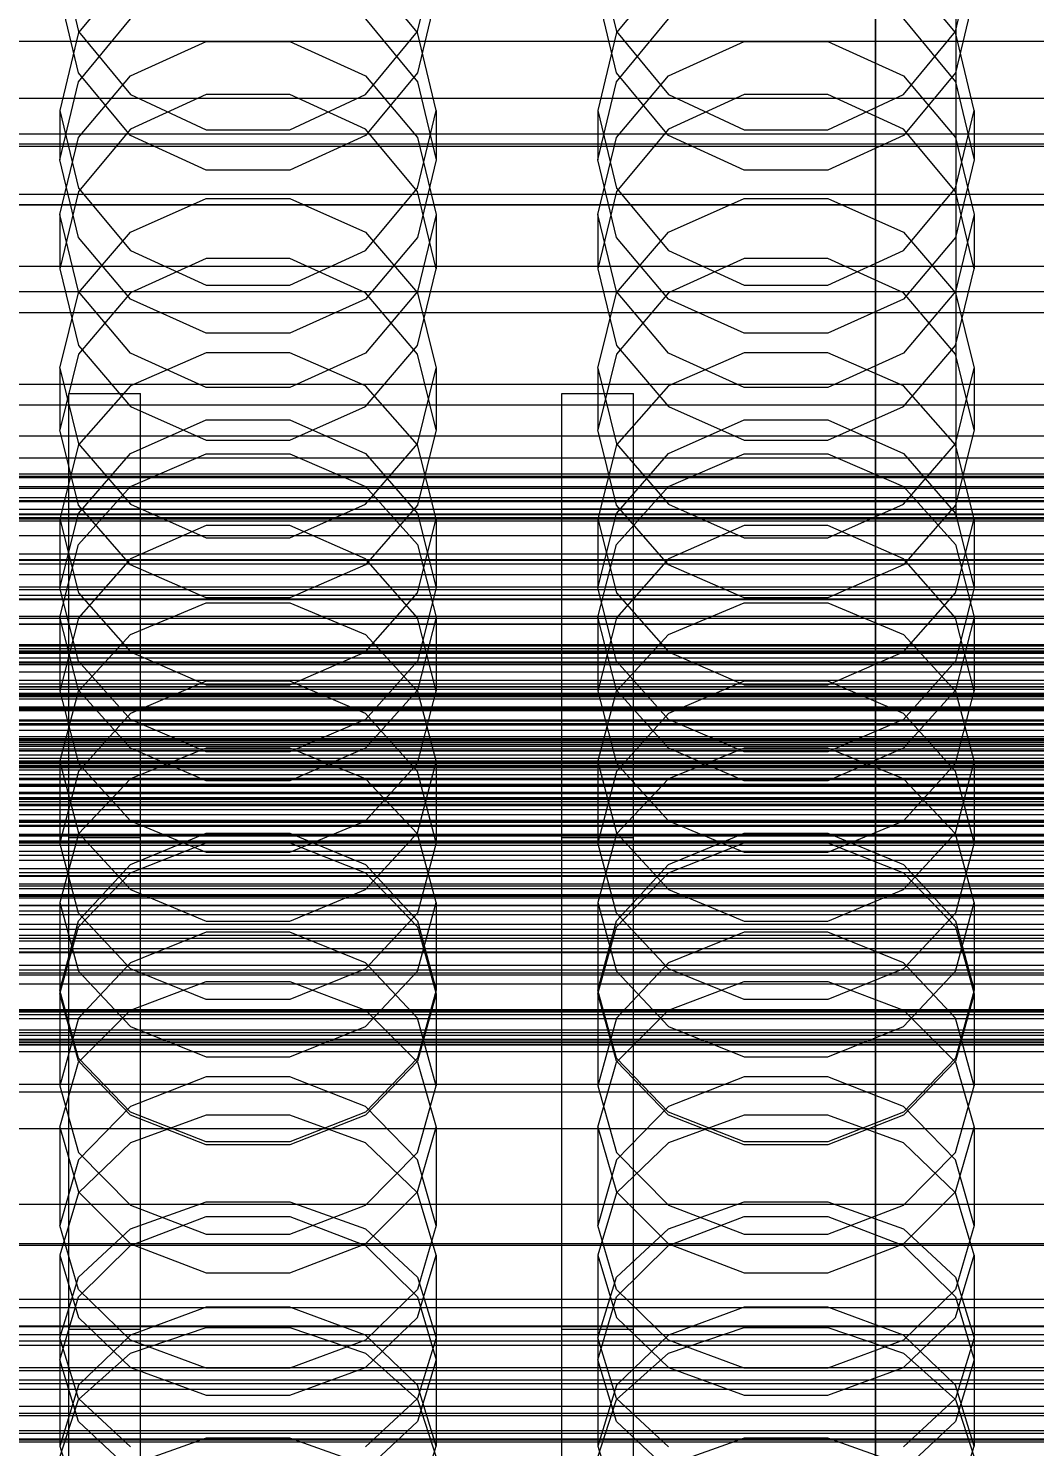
# Model space of a CAD drawing. Header units: millimetres. Extents: x -2500 to 58855, y -53268 to 6837.
# Drawn here: x -94.5 to 17.7, y -34538.5 to -34380.3 of the extents above; entities that cross this region are included whole.
import ezdxf

# ---------------------------------------------------------------- set-up
doc = ezdxf.new("R2010")
doc.units = ezdxf.units.MM
for name, color, linetype, lineweight in [('COTAS_O', 1, 'Continuous', 0), ('COTAS_R', 1, 'Continuous', 0), ('frontal_briquetadora', 7, 'Continuous', 0), ('frontal_C01', 7, 'Continuous', 0), ('frontal_C02', 7, 'Continuous', 0), ('frontal_C03', 7, 'Continuous', 0), ('frontal_mezcladora', 7, 'Continuous', 0), ('frontal_secador', 7, 'Continuous', 0), ('frontal_tolva', 7, 'Continuous', 0), ('frontal_tolva-C01', 7, 'Continuous', 0)]:
    doc.layers.add(name, color=color, linetype=linetype, lineweight=lineweight)
doc.dimstyles.new('R19_100', dxfattribs={"dimtxt": 250, "dimasz": 150, "dimexe": 150, "dimexo": 80, "dimgap": 100, "dimtad": 1, "dimtih": 1, "dimtoh": 1, "dimdsep": 46, "dimcen": 0.09, "dimadec": 0, "dimazin": 0, "dimtfac": 1, "dimtdec": 4, "dimtofl": 0, "dimtmove": 0, "dimatfit": 3, "dimfxl": 1, "dimtolj": 1, "dimtzin": 0, "dimarcsym": 0})

# ---------------------------------------------------------------- blocks, each defined once
blk = doc.blocks.new('*D37')
at = {"layer": 'COTAS_R', "color": 0, "lineweight": -2, "transparency": 16777216}
for p, q in [((-1750, -35420), (-1750, -34450)), ((2600, -35420), (2600, -34450)), ((-1600, -34600), (2450, -34600))]:
    blk.add_line(p, q, dxfattribs=at)
at = {"layer": 'COTAS_R', "color": 0, "transparency": 16777216}
for points in [[(-1600, -34575), (-1600, -34625), (-1750, -34600)], [(2450, -34575), (2450, -34625), (2600, -34600)]]:
    blk.add_solid(points, dxfattribs=at)
at = {"layer": 'Defpoints', "color": 0, "transparency": 16777216}
for p in [(2600, -34600), (-1750, -35500), (2600, -35500)]:
    blk.add_point(p, dxfattribs=at)
blk = doc.blocks.new('*D39')
at = {"layer": 'COTAS_O', "color": 0, "lineweight": -2, "transparency": 16777216}
for p, q in [((-1725, -34320), (-1725, -33550)), ((1725, -34320), (1725, -33550)), ((-1575, -33700), (1575, -33700))]:
    blk.add_line(p, q, dxfattribs=at)
at = {"layer": 'COTAS_O', "color": 0, "transparency": 16777216}
for points in [[(-1575, -33675), (-1575, -33725), (-1725, -33700)], [(1575, -33675), (1575, -33725), (1725, -33700)]]:
    blk.add_solid(points, dxfattribs=at)
at = {"layer": 'Defpoints', "color": 0, "transparency": 16777216}
for p in [(1725, -33700), (-1725, -34400), (1725, -34400)]:
    blk.add_point(p, dxfattribs=at)
blk = doc.blocks.new('*D42')
at = {"layer": 'COTAS_O', "color": 0, "lineweight": -2, "transparency": 16777216}
for p, q in [((-570, -33700), (200, -33700)), ((50, -34750), (50, -33850)), ((-570, -34900), (200, -34900))]:
    blk.add_line(p, q, dxfattribs=at)
at = {"layer": 'COTAS_O', "color": 0, "transparency": 16777216}
for points in [[(25, -33850), (75, -33850), (50, -33700)], [(25, -34750), (75, -34750), (50, -34900)]]:
    blk.add_solid(points, dxfattribs=at)
at = {"layer": 'Defpoints', "color": 0, "transparency": 16777216}
for p in [(-650, -33700), (50, -33700), (-650, -34900)]:
    blk.add_point(p, dxfattribs=at)
blk = doc.blocks.new('*D43')
at = {"layer": 'COTAS_O', "color": 0, "lineweight": -2, "transparency": 16777216}
for p, q in [((-650, -34820), (-650, -34050)), ((650, -34820), (650, -34050)), ((-500, -34200), (500, -34200))]:
    blk.add_line(p, q, dxfattribs=at)
at = {"layer": 'COTAS_O', "color": 0, "transparency": 16777216}
for points in [[(-500, -34175), (-500, -34225), (-650, -34200)], [(500, -34175), (500, -34225), (650, -34200)]]:
    blk.add_solid(points, dxfattribs=at)
at = {"layer": 'Defpoints', "color": 0, "transparency": 16777216}
for p in [(650, -34200), (-650, -34900), (650, -34900)]:
    blk.add_point(p, dxfattribs=at)

msp = doc.modelspace()

# ---------------------------------------------------------------- linework, layer by layer
at = {"layer": 'frontal_briquetadora'}
for p, q in [((-91, -34371.863), (-88.92, -34380.664)), ((-51.08, -34380.664), (-49, -34371.863)), ((-31, -34371.863), (-28.92, -34380.664)), ((8.92, -34380.664), (11, -34371.863)), ((-83.093, -34373.853), (-88.92, -34380.809)), ((-51.08, -34380.809), (-56.907, -34373.853)), ((-23.093, -34373.853), (-28.92, -34380.809)), ((8.92, -34380.809), (3.093, -34373.853)), ((-88.92, -34385.296), (-91, -34376.522)), ((-49, -34376.522), (-51.08, -34385.296)), ((-28.92, -34385.296), (-31, -34376.522)), ((11, -34376.522), (8.92, -34385.296)), ((-88.92, -34386.283), (-83.094, -34379.254)), ((-56.906, -34379.254), (-51.08, -34386.283)), ((-28.92, -34386.283), (-23.094, -34379.254)), ((3.094, -34379.254), (8.92, -34386.283)), ((-88.92, -34380.809), (-91, -34389.484)), ((-88.92, -34380.664), (-83.093, -34387.722)), ((-56.907, -34387.722), (-51.08, -34380.664)), ((-49, -34389.484), (-51.08, -34380.809)), ((-28.92, -34380.809), (-31, -34389.484)), ((-28.92, -34380.664), (-23.093, -34387.722)), ((3.093, -34387.722), (8.92, -34380.664)), ((11, -34389.484), (8.92, -34380.809)), ((-83.093, -34385.622), (-74.673, -34381.804)), ((-74.673, -34381.804), (-65.327, -34381.804)), ((-65.327, -34381.804), (-56.907, -34385.622)), ((-23.093, -34385.622), (-14.673, -34381.804)), ((-14.673, -34381.804), (-5.327, -34381.804)), ((-5.327, -34381.804), (3.093, -34385.622)), ((-83.094, -34392.292), (-88.92, -34385.296)), ((-88.92, -34392.502), (-83.093, -34385.622)), ((-56.907, -34385.622), (-51.08, -34392.502)), ((-51.08, -34385.296), (-56.906, -34392.292)), ((-23.094, -34392.292), (-28.92, -34385.296)), ((-28.92, -34392.502), (-23.093, -34385.622)), ((3.093, -34385.622), (8.92, -34392.502)), ((8.92, -34385.296), (3.094, -34392.292)), ((-91, -34394.99), (-88.92, -34386.283)), ((-51.08, -34386.283), (-49, -34394.99)), ((-31, -34394.99), (-28.92, -34386.283)), ((8.92, -34386.283), (11, -34394.99)), ((-74.674, -34387.688), (-83.094, -34391.571)), ((-83.093, -34387.722), (-74.673, -34391.639)), ((-65.326, -34387.688), (-74.674, -34387.688)), ((-65.327, -34391.639), (-56.907, -34387.722)), ((-56.906, -34391.571), (-65.326, -34387.688)), ((-14.674, -34387.688), (-23.094, -34391.571)), ((-23.093, -34387.722), (-14.673, -34391.639)), ((-5.326, -34387.688), (-14.674, -34387.688)), ((-5.327, -34391.639), (3.093, -34387.722)), ((3.094, -34391.571), (-5.326, -34387.688)), ((-91, -34389.484), (-91, -34394.99)), ((-91, -34389.484), (-88.92, -34398.159)), ((-51.08, -34398.159), (-49, -34389.484)), ((-49, -34389.484), (-49, -34394.99)), ((-31, -34389.484), (-31, -34394.99)), ((-31, -34389.484), (-28.92, -34398.159)), ((8.92, -34398.159), (11, -34389.484)), ((11, -34389.484), (11, -34394.99)), ((-83.094, -34391.571), (-88.92, -34398.53)), ((-74.674, -34396.159), (-83.094, -34392.292)), ((-74.673, -34391.639), (-65.327, -34391.639)), ((-56.906, -34392.292), (-65.326, -34396.159)), ((-51.08, -34398.53), (-56.906, -34391.571)), ((-23.094, -34391.571), (-28.92, -34398.53)), ((-14.674, -34396.159), (-23.094, -34392.292)), ((-14.673, -34391.639), (-5.327, -34391.639)), ((3.094, -34392.292), (-5.326, -34396.159)), ((8.92, -34398.53), (3.094, -34391.571)), ((-91, -34401.081), (-88.92, -34392.502)), ((-51.08, -34392.502), (-49, -34401.081)), ((-31, -34401.081), (-28.92, -34392.502)), ((8.92, -34392.502), (11, -34401.081)), ((-88.92, -34403.634), (-91, -34394.99)), ((-49, -34394.99), (-51.08, -34403.634)), ((-28.92, -34403.634), (-31, -34394.99)), ((11, -34394.99), (8.92, -34403.634)), ((-65.326, -34396.159), (-74.674, -34396.159)), ((-5.326, -34396.159), (-14.674, -34396.159)), ((-88.92, -34398.53), (-91, -34407.145)), ((-88.92, -34398.159), (-83.093, -34405.116)), ((-56.907, -34405.116), (-51.08, -34398.159)), ((-49, -34407.145), (-51.08, -34398.53)), ((-28.92, -34398.53), (-31, -34407.145)), ((-28.92, -34398.159), (-23.093, -34405.116)), ((3.093, -34405.116), (8.92, -34398.159)), ((11, -34407.145), (8.92, -34398.53)), ((-83.093, -34403.051), (-74.673, -34399.304)), ((-74.673, -34399.304), (-65.327, -34399.304)), ((-65.327, -34399.304), (-56.907, -34403.051)), ((-23.093, -34403.051), (-14.673, -34399.304)), ((-14.673, -34399.304), (-5.327, -34399.304)), ((-5.327, -34399.304), (3.093, -34403.051)), ((-91, -34401.081), (-91, -34407.145)), ((-88.92, -34409.66), (-91, -34401.081)), ((-49, -34401.081), (-51.08, -34409.66)), ((-49, -34401.081), (-49, -34407.145)), ((-31, -34401.081), (-31, -34407.145)), ((-28.92, -34409.66), (-31, -34401.081)), ((11, -34401.081), (8.92, -34409.66)), ((11, -34401.081), (11, -34407.145)), ((-88.92, -34409.801), (-83.093, -34403.051)), ((-56.907, -34403.051), (-51.08, -34409.801)), ((-28.92, -34409.801), (-23.093, -34403.051)), ((3.093, -34403.051), (8.92, -34409.801)), ((-83.094, -34410.517), (-88.92, -34403.634)), ((-51.08, -34403.634), (-56.906, -34410.517)), ((-23.094, -34410.517), (-28.92, -34403.634)), ((8.92, -34403.634), (3.094, -34410.517)), ((-74.674, -34405.988), (-83.094, -34409.807)), ((-83.093, -34405.116), (-74.673, -34408.976)), ((-65.326, -34405.988), (-74.674, -34405.988)), ((-65.327, -34408.976), (-56.907, -34405.116)), ((-56.906, -34409.807), (-65.326, -34405.988)), ((-14.674, -34405.988), (-23.094, -34409.807)), ((-23.093, -34405.116), (-14.673, -34408.976)), ((-5.326, -34405.988), (-14.674, -34405.988)), ((-5.327, -34408.976), (3.093, -34405.116)), ((3.094, -34409.807), (-5.326, -34405.988)), ((-91, -34407.145), (-88.92, -34415.689)), ((-51.08, -34415.689), (-49, -34407.145)), ((-31, -34407.145), (-28.92, -34415.689)), ((8.92, -34415.689), (11, -34407.145)), ((-83.093, -34416.54), (-88.92, -34409.66)), ((-74.673, -34408.976), (-65.327, -34408.976)), ((-51.08, -34409.66), (-56.907, -34416.54)), ((-23.093, -34416.54), (-28.92, -34409.66)), ((-14.673, -34408.976), (-5.327, -34408.976)), ((8.92, -34409.66), (3.093, -34416.54)), ((-91, -34418.219), (-88.92, -34409.801)), ((-83.094, -34409.807), (-88.92, -34416.648)), ((-74.674, -34414.319), (-83.094, -34410.517)), ((-56.906, -34410.517), (-65.326, -34414.319)), ((-51.08, -34416.648), (-56.906, -34409.807)), ((-51.08, -34409.801), (-49, -34418.219)), ((-31, -34418.219), (-28.92, -34409.801)), ((-23.094, -34409.807), (-28.92, -34416.648)), ((-14.674, -34414.319), (-23.094, -34410.517)), ((3.094, -34410.517), (-5.326, -34414.319)), ((8.92, -34416.648), (3.094, -34409.807)), ((8.92, -34409.801), (11, -34418.219)), ((-65.326, -34414.319), (-74.674, -34414.319)), ((-5.326, -34414.319), (-14.674, -34414.319)), ((-88.92, -34415.689), (-83.094, -34422.488)), ((-56.906, -34422.488), (-51.08, -34415.689)), ((-28.92, -34415.689), (-23.094, -34422.488)), ((3.094, -34422.488), (8.92, -34415.689)), ((-88.92, -34416.648), (-91, -34425.108)), ((-74.673, -34416.505), (-83.093, -34420.17)), ((-74.673, -34420.358), (-83.093, -34416.54)), ((-65.327, -34416.505), (-74.673, -34416.505)), ((-56.907, -34420.17), (-65.327, -34416.505)), ((-56.907, -34416.54), (-65.327, -34420.358)), ((-49, -34425.108), (-51.08, -34416.648)), ((-28.92, -34416.648), (-31, -34425.108)), ((-14.673, -34416.505), (-23.093, -34420.17)), ((-14.673, -34420.358), (-23.093, -34416.54)), ((-5.327, -34416.505), (-14.673, -34416.505)), ((3.093, -34420.17), (-5.327, -34416.505)), ((3.093, -34416.54), (-5.327, -34420.358)), ((11, -34425.108), (8.92, -34416.648)), ((-91, -34418.219), (-91, -34425.108)), ((-91, -34418.219), (-88.92, -34426.637)), ((-51.08, -34426.637), (-49, -34418.219)), ((-49, -34418.219), (-49, -34425.108)), ((-31, -34418.219), (-31, -34425.108)), ((-31, -34418.219), (-28.92, -34426.637)), ((8.92, -34426.637), (11, -34418.219)), ((11, -34418.219), (11, -34425.108)), ((-83.093, -34420.17), (-88.92, -34426.776)), ((-65.327, -34420.358), (-74.673, -34420.358)), ((-51.08, -34426.776), (-56.907, -34420.17)), ((-23.093, -34420.17), (-28.92, -34426.776)), ((-5.327, -34420.358), (-14.673, -34420.358)), ((8.92, -34426.776), (3.093, -34420.17)), ((-83.094, -34422.488), (-74.674, -34426.241)), ((-65.326, -34426.241), (-56.906, -34422.488)), ((-23.094, -34422.488), (-14.674, -34426.241)), ((-5.326, -34426.241), (3.094, -34422.488)), ((-88.92, -34433.486), (-91, -34425.108)), ((-83.094, -34427.72), (-74.674, -34423.972)), ((-74.674, -34423.972), (-65.326, -34423.972)), ((-65.326, -34423.972), (-56.906, -34427.72)), ((-49, -34425.108), (-51.08, -34433.486)), ((-28.92, -34433.486), (-31, -34425.108)), ((-23.094, -34427.72), (-14.674, -34423.972)), ((-14.674, -34423.972), (-5.326, -34423.972)), ((-5.326, -34423.972), (3.094, -34427.72)), ((11, -34425.108), (8.92, -34433.486)), ((-88.92, -34426.776), (-91, -34435.012)), ((-88.92, -34426.637), (-83.093, -34433.388)), ((-74.674, -34426.241), (-65.326, -34426.241)), ((-56.907, -34433.388), (-51.08, -34426.637)), ((-49, -34435.012), (-51.08, -34426.776)), ((-28.92, -34426.776), (-31, -34435.012)), ((-28.92, -34426.637), (-23.093, -34433.388)), ((-14.674, -34426.241), (-5.326, -34426.241)), ((3.093, -34433.388), (8.92, -34426.637)), ((11, -34435.012), (8.92, -34426.776)), ((-88.92, -34434.426), (-83.094, -34427.72)), ((-83.093, -34431.392), (-74.673, -34427.785)), ((-74.673, -34427.785), (-65.327, -34427.785)), ((-65.327, -34427.785), (-56.907, -34431.392)), ((-56.906, -34427.72), (-51.08, -34434.426)), ((-28.92, -34434.426), (-23.094, -34427.72)), ((-23.093, -34431.392), (-14.673, -34427.785)), ((-14.673, -34427.785), (-5.327, -34427.785)), ((-5.327, -34427.785), (3.093, -34431.392)), ((3.094, -34427.72), (8.92, -34434.426)), ((-88.92, -34437.891), (-83.093, -34431.392)), ((-56.907, -34431.392), (-51.08, -34437.891)), ((-28.92, -34437.891), (-23.093, -34431.392)), ((3.093, -34431.392), (8.92, -34437.891)), ((-83.093, -34433.388), (-74.673, -34437.134)), ((-65.327, -34437.134), (-56.907, -34433.388)), ((-23.093, -34433.388), (-14.673, -34437.134)), ((-5.327, -34437.134), (3.093, -34433.388)), ((200, -34434.477), (-160, -34434.477)), ((-91, -34442.708), (-88.92, -34434.426)), ((-83.094, -34440.145), (-88.92, -34433.486)), ((-51.08, -34433.486), (-56.906, -34440.145)), ((-51.08, -34434.426), (-49, -34442.708)), ((-31, -34442.708), (-28.92, -34434.426)), ((-23.094, -34440.145), (-28.92, -34433.486)), ((8.92, -34433.486), (3.094, -34440.145)), ((8.92, -34434.426), (11, -34442.708)), ((-91, -34435.012), (-91, -34442.708)), ((-91, -34435.012), (-88.92, -34443.249)), ((-74.674, -34435.765), (-83.094, -34439.459)), ((-65.326, -34435.765), (-74.674, -34435.765)), ((-56.906, -34439.459), (-65.326, -34435.765)), ((-51.08, -34443.249), (-49, -34435.012)), ((-49, -34435.012), (-49, -34442.708)), ((-31, -34435.012), (-31, -34442.708)), ((-31, -34435.012), (-28.92, -34443.249)), ((-14.674, -34435.765), (-23.094, -34439.459)), ((-5.326, -34435.765), (-14.674, -34435.765)), ((3.094, -34439.459), (-5.326, -34435.765)), ((8.92, -34443.249), (11, -34435.012)), ((11, -34435.012), (11, -34442.708)), ((-91, -34445.996), (-88.92, -34437.891)), ((-74.673, -34437.134), (-65.327, -34437.134)), ((-51.08, -34437.891), (-49, -34445.996)), ((-31, -34445.996), (-28.92, -34437.891)), ((-14.673, -34437.134), (-5.327, -34437.134)), ((8.92, -34437.891), (11, -34445.996)), ((-160, -34439.62), (200, -34439.62)), ((-83.094, -34439.459), (-88.92, -34446.067)), ((-51.08, -34446.067), (-56.906, -34439.459)), ((-23.094, -34439.459), (-28.92, -34446.067)), ((8.92, -34446.067), (3.094, -34439.459)), ((-74.674, -34443.818), (-83.094, -34440.145)), ((-56.906, -34440.145), (-65.326, -34443.818)), ((-14.674, -34443.818), (-23.094, -34440.145)), ((3.094, -34440.145), (-5.326, -34443.818)), ((-88.92, -34450.901), (-91, -34442.708)), ((-49, -34442.708), (-51.08, -34450.901)), ((-28.92, -34450.901), (-31, -34442.708)), ((11, -34442.708), (8.92, -34450.901)), ((-88.92, -34443.249), (-83.093, -34449.855)), ((-83.093, -34447.906), (-74.673, -34444.394)), ((-65.326, -34443.818), (-74.674, -34443.818)), ((-74.673, -34444.394), (-65.327, -34444.394)), ((-65.327, -34444.394), (-56.907, -34447.906)), ((-56.907, -34449.855), (-51.08, -34443.249)), ((-28.92, -34443.249), (-23.093, -34449.855)), ((-23.093, -34447.906), (-14.673, -34444.394)), ((-5.326, -34443.818), (-14.674, -34443.818)), ((-14.673, -34444.394), (-5.327, -34444.394)), ((-5.327, -34444.394), (3.093, -34447.906)), ((3.093, -34449.855), (8.92, -34443.249)), ((-91, -34445.996), (-91, -34454.221)), ((-88.92, -34454.101), (-91, -34445.996)), ((-88.92, -34446.067), (-91, -34454.221)), ((-49, -34445.996), (-51.08, -34454.101)), ((-49, -34454.221), (-51.08, -34446.067)), ((-49, -34445.996), (-49, -34454.221)), ((-31, -34445.996), (-31, -34454.221)), ((-28.92, -34454.101), (-31, -34445.996)), ((-28.92, -34446.067), (-31, -34454.221)), ((11, -34445.996), (8.92, -34454.101)), ((11, -34454.221), (8.92, -34446.067)), ((11, -34445.996), (11, -34454.221)), ((-88.92, -34454.234), (-83.093, -34447.906)), ((-56.907, -34447.906), (-51.08, -34454.234)), ((-28.92, -34454.234), (-23.093, -34447.906)), ((3.093, -34447.906), (8.92, -34454.234)), ((-83.093, -34449.855), (-74.673, -34453.52)), ((-65.327, -34453.52), (-56.907, -34449.855)), ((-23.093, -34449.855), (-14.673, -34453.52)), ((-5.327, -34453.52), (3.093, -34449.855)), ((200, -34451.11), (-160, -34451.11)), ((-83.094, -34457.404), (-88.92, -34450.901)), ((-51.08, -34450.901), (-56.906, -34457.404)), ((-23.094, -34457.404), (-28.92, -34450.901)), ((8.92, -34450.901), (3.094, -34457.404)), ((-74.674, -34453.127), (-83.094, -34456.734)), ((-65.326, -34453.127), (-74.674, -34453.127)), ((-74.673, -34453.52), (-65.327, -34453.52)), ((-56.906, -34456.734), (-65.326, -34453.127)), ((-14.674, -34453.127), (-23.094, -34456.734)), ((-5.326, -34453.127), (-14.674, -34453.127)), ((-14.673, -34453.52), (-5.327, -34453.52)), ((3.094, -34456.734), (-5.326, -34453.127)), ((-91, -34454.221), (-88.92, -34462.278)), ((-91, -34462.125), (-88.92, -34454.234)), ((-83.093, -34460.601), (-88.92, -34454.101)), ((-51.08, -34454.101), (-56.907, -34460.601)), ((-51.08, -34462.278), (-49, -34454.221)), ((-51.08, -34454.234), (-49, -34462.125)), ((-31, -34454.221), (-28.92, -34462.278)), ((-31, -34462.125), (-28.92, -34454.234)), ((-23.093, -34460.601), (-28.92, -34454.101)), ((8.92, -34454.101), (3.093, -34460.601)), ((8.92, -34462.278), (11, -34454.221)), ((8.92, -34454.234), (11, -34462.125)), ((-83.094, -34456.734), (-88.92, -34463.181)), ((-51.08, -34463.18), (-56.906, -34456.734)), ((-23.094, -34456.734), (-28.92, -34463.181)), ((8.92, -34463.18), (3.094, -34456.734)), ((-160, -34457.538), (200, -34457.538)), ((-74.674, -34460.988), (-83.094, -34457.404)), ((-56.906, -34457.404), (-65.326, -34460.988)), ((-14.674, -34460.988), (-23.094, -34457.404)), ((3.094, -34457.404), (-5.326, -34460.988)), ((200, -34461.368), (-160, -34461.368)), ((-74.673, -34460.596), (-83.093, -34464.004)), ((-74.673, -34464.208), (-83.093, -34460.601)), ((-65.326, -34460.988), (-74.674, -34460.988)), ((-65.327, -34460.596), (-74.673, -34460.596)), ((-56.907, -34464.004), (-65.327, -34460.596)), ((-56.907, -34460.601), (-65.327, -34464.208)), ((-14.673, -34460.596), (-23.093, -34464.004)), ((-14.673, -34464.208), (-23.093, -34460.601)), ((-5.326, -34460.988), (-14.674, -34460.988)), ((-5.327, -34460.596), (-14.673, -34460.596)), ((3.093, -34464.004), (-5.327, -34460.596)), ((3.093, -34460.601), (-5.327, -34464.208)), ((-91, -34462.125), (-91, -34471.125)), ((-91, -34462.125), (-88.92, -34470.016)), ((-88.92, -34463.181), (-91, -34471.125)), ((-88.92, -34462.278), (-83.094, -34468.668)), ((-56.906, -34468.668), (-51.08, -34462.278)), ((-51.08, -34470.016), (-49, -34462.125)), ((-49, -34471.125), (-51.08, -34463.18)), ((-49, -34462.125), (-49, -34471.125)), ((-31, -34462.125), (-31, -34471.125)), ((-31, -34462.125), (-28.92, -34470.016)), ((-28.92, -34463.181), (-31, -34471.125)), ((-28.92, -34462.278), (-23.094, -34468.668)), ((3.094, -34468.668), (8.92, -34462.278)), ((8.92, -34470.016), (11, -34462.125)), ((11, -34471.125), (8.92, -34463.18)), ((11, -34462.125), (11, -34471.125)), ((-160, -34463.94), (200, -34463.94)), ((-83.093, -34464.004), (-88.92, -34470.145)), ((-65.327, -34464.208), (-74.673, -34464.208)), ((-51.08, -34470.145), (-56.907, -34464.004)), ((-23.093, -34464.004), (-28.92, -34470.145)), ((-5.327, -34464.208), (-14.673, -34464.208)), ((8.92, -34470.145), (3.093, -34464.004)), ((-83.094, -34468.668), (-74.674, -34472.188)), ((-65.326, -34472.188), (-56.906, -34468.668)), ((-23.094, -34468.668), (-14.674, -34472.188)), ((-5.326, -34472.188), (3.094, -34468.668)), ((-88.92, -34470.145), (-91, -34477.803)), ((-88.92, -34478.964), (-91, -34471.125)), ((-88.92, -34470.016), (-83.093, -34476.344)), ((-83.094, -34473.572), (-74.674, -34470.06)), ((-83.093, -34474.485), (-74.673, -34471.151)), ((-74.674, -34470.06), (-65.326, -34470.06)), ((-74.673, -34471.151), (-65.327, -34471.151)), ((-65.327, -34471.151), (-56.907, -34474.485)), ((-65.326, -34470.06), (-56.906, -34473.572)), ((-56.907, -34476.344), (-51.08, -34470.016)), ((-49, -34477.803), (-51.08, -34470.145)), ((-49, -34471.125), (-51.08, -34478.964)), ((-28.92, -34470.145), (-31, -34477.803)), ((-28.92, -34478.964), (-31, -34471.125)), ((-28.92, -34470.016), (-23.093, -34476.344)), ((-23.094, -34473.572), (-14.674, -34470.06)), ((-23.093, -34474.485), (-14.673, -34471.151)), ((-14.674, -34470.06), (-5.326, -34470.06)), ((-14.673, -34471.151), (-5.327, -34471.151)), ((-5.327, -34471.151), (3.093, -34474.485)), ((-5.326, -34470.06), (3.094, -34473.572)), ((3.093, -34476.344), (8.92, -34470.016)), ((11, -34477.803), (8.92, -34470.145)), ((11, -34471.125), (8.92, -34478.964)), ((-74.674, -34472.188), (-65.326, -34472.188)), ((-14.674, -34472.188), (-5.326, -34472.188)), ((-88.92, -34479.841), (-83.094, -34473.572)), ((-88.92, -34480.494), (-83.093, -34474.485)), ((-56.907, -34474.485), (-51.08, -34480.494)), ((-56.906, -34473.572), (-51.08, -34479.841)), ((-28.92, -34479.841), (-23.094, -34473.572)), ((-28.92, -34480.494), (-23.093, -34474.485)), ((3.093, -34474.485), (8.92, -34480.494)), ((3.094, -34473.572), (8.92, -34479.841)), ((-83.093, -34476.344), (-74.673, -34479.856)), ((-65.327, -34479.856), (-56.907, -34476.344)), ((-23.093, -34476.344), (-14.673, -34479.856)), ((-5.327, -34479.856), (3.093, -34476.344)), ((200, -34478.149), (-160, -34478.149)), ((-91, -34477.803), (-91, -34487.557)), ((-91, -34477.803), (-88.92, -34485.461)), ((-83.094, -34485.172), (-88.92, -34478.964)), ((-51.08, -34478.964), (-56.906, -34485.172)), ((-51.08, -34485.461), (-49, -34477.803)), ((-49, -34477.803), (-49, -34487.557)), ((-31, -34477.803), (-31, -34487.557)), ((-31, -34477.803), (-28.92, -34485.461)), ((-23.094, -34485.172), (-28.92, -34478.964)), ((8.92, -34478.964), (3.094, -34485.172)), ((8.92, -34485.461), (11, -34477.803)), ((11, -34477.803), (11, -34487.557)), ((-91, -34487.557), (-88.92, -34479.841)), ((-91, -34487.986), (-88.92, -34480.494)), ((-74.673, -34479.856), (-65.327, -34479.856)), ((-51.08, -34479.841), (-49, -34487.557)), ((-51.08, -34480.494), (-49, -34487.986)), ((-31, -34487.557), (-28.92, -34479.841)), ((-31, -34487.986), (-28.92, -34480.494)), ((-14.673, -34479.856), (-5.327, -34479.856)), ((8.92, -34479.841), (11, -34487.557)), ((8.92, -34480.494), (11, -34487.986)), ((-160, -34481.433), (200, -34481.433)), ((-74.674, -34481.091), (-83.094, -34484.534)), ((-65.326, -34481.091), (-74.674, -34481.091)), ((-56.906, -34484.534), (-65.326, -34481.091)), ((-14.674, -34481.091), (-23.094, -34484.534)), ((-5.326, -34481.091), (-14.674, -34481.091)), ((3.094, -34484.534), (-5.326, -34481.091)), ((-160, -34483.291), (200, -34483.291)), ((-83.094, -34484.534), (-88.92, -34490.676)), ((-88.92, -34485.461), (-83.093, -34491.602)), ((-74.674, -34488.588), (-83.094, -34485.172)), ((-56.906, -34485.172), (-65.326, -34488.588)), ((-56.907, -34491.602), (-51.08, -34485.461)), ((-51.08, -34490.676), (-56.906, -34484.534)), ((-23.094, -34484.534), (-28.92, -34490.676)), ((-28.92, -34485.461), (-23.093, -34491.602)), ((-14.674, -34488.588), (-23.094, -34485.172)), ((3.094, -34485.172), (-5.326, -34488.588)), ((3.093, -34491.602), (8.92, -34485.461)), ((8.92, -34490.676), (3.094, -34484.534)), ((-160, -34485.849), (200, -34485.849)), ((-83.093, -34489.803), (-74.673, -34486.586)), ((-74.673, -34486.586), (-65.327, -34486.586)), ((-65.327, -34486.586), (-56.907, -34489.803)), ((-23.093, -34489.803), (-14.673, -34486.586)), ((-14.673, -34486.586), (-5.327, -34486.586)), ((-5.327, -34486.586), (3.093, -34489.803)), ((-88.92, -34495.158), (-91, -34487.557)), ((-91, -34487.986), (-91, -34498.23)), ((-88.92, -34495.478), (-91, -34487.986)), ((-65.326, -34488.588), (-74.674, -34488.588)), ((-49, -34487.557), (-51.08, -34495.158)), ((-49, -34487.986), (-51.08, -34495.478)), ((-49, -34487.986), (-49, -34498.23)), ((-28.92, -34495.158), (-31, -34487.557)), ((-31, -34487.986), (-31, -34498.23)), ((-28.92, -34495.478), (-31, -34487.986)), ((-5.326, -34488.588), (-14.674, -34488.588)), ((11, -34487.557), (8.92, -34495.158)), ((11, -34487.986), (8.92, -34495.478)), ((11, -34487.986), (11, -34498.23)), ((-160, -34489.719), (200, -34489.719)), ((-160, -34489.991), (200, -34489.991)), ((-88.92, -34495.6), (-83.093, -34489.803)), ((-56.907, -34489.803), (-51.08, -34495.6)), ((-28.92, -34495.6), (-23.093, -34489.803)), ((3.093, -34489.803), (8.92, -34495.6)), ((-88.92, -34490.676), (-91, -34498.23)), ((-83.093, -34491.602), (-74.673, -34495.01)), ((-65.327, -34495.01), (-56.907, -34491.602)), ((-49, -34498.23), (-51.08, -34490.676)), ((-28.92, -34490.676), (-31, -34498.23)), ((-23.093, -34491.602), (-14.673, -34495.01)), ((-5.327, -34495.01), (3.093, -34491.602)), ((11, -34498.23), (8.92, -34490.676)), ((-160, -34492.29), (200, -34492.29)), ((-160, -34493.614), (200, -34493.614)), ((-74.673, -34495.01), (-65.327, -34495.01)), ((-14.673, -34495.01), (-5.327, -34495.01)), ((-91, -34502.829), (-88.92, -34495.6)), ((-83.094, -34501.17), (-88.92, -34495.158)), ((-83.093, -34501.486), (-88.92, -34495.478)), ((-51.08, -34495.478), (-56.907, -34501.486)), ((-51.08, -34495.158), (-56.906, -34501.17)), ((-51.08, -34495.6), (-49, -34502.829)), ((-31, -34502.829), (-28.92, -34495.6)), ((-23.094, -34501.17), (-28.92, -34495.158)), ((-23.093, -34501.486), (-28.92, -34495.478)), ((8.92, -34495.478), (3.093, -34501.486)), ((8.92, -34495.158), (3.094, -34501.17)), ((8.92, -34495.6), (11, -34502.829)), ((-160, -34498.03), (200, -34498.03)), ((-91, -34498.23), (-88.92, -34505.662)), ((-74.674, -34497.219), (-83.094, -34500.552)), ((-65.326, -34497.219), (-74.674, -34497.219)), ((-56.906, -34500.552), (-65.326, -34497.219)), ((-51.08, -34505.662), (-49, -34498.23)), ((-31, -34498.23), (-28.92, -34505.662)), ((-14.674, -34497.219), (-23.094, -34500.552)), ((-5.326, -34497.219), (-14.674, -34497.219)), ((3.094, -34500.552), (-5.326, -34497.219)), ((8.92, -34505.662), (11, -34498.23)), ((-83.094, -34500.552), (-88.92, -34506.493)), ((-74.674, -34504.474), (-83.094, -34501.17)), ((-56.906, -34501.17), (-65.326, -34504.474)), ((-51.08, -34506.493), (-56.906, -34500.552)), ((-23.094, -34500.552), (-28.92, -34506.493)), ((-14.674, -34504.474), (-23.094, -34501.17)), ((3.094, -34501.17), (-5.326, -34504.474)), ((8.92, -34506.493), (3.094, -34500.552)), ((-91, -34502.829), (-91, -34513.787)), ((-91, -34502.829), (-88.92, -34510.058)), ((-74.673, -34504.82), (-83.093, -34501.486)), ((-74.673, -34501.512), (-83.093, -34504.604)), ((-65.327, -34501.512), (-74.673, -34501.512)), ((-56.907, -34501.486), (-65.327, -34504.82)), ((-56.907, -34504.604), (-65.327, -34501.512)), ((-51.08, -34510.058), (-49, -34502.829)), ((-49, -34502.829), (-49, -34513.787)), ((-31, -34502.829), (-31, -34513.787)), ((-31, -34502.829), (-28.92, -34510.058)), ((-14.673, -34504.82), (-23.093, -34501.486)), ((-14.673, -34501.512), (-23.093, -34504.604)), ((-5.327, -34501.512), (-14.673, -34501.512)), ((3.093, -34501.486), (-5.327, -34504.82)), ((3.093, -34504.604), (-5.327, -34501.512)), ((8.92, -34510.058), (11, -34502.829)), ((11, -34502.829), (11, -34513.787)), ((-65.326, -34504.474), (-74.674, -34504.474)), ((-5.326, -34504.474), (-14.674, -34504.474)), ((-83.093, -34504.604), (-88.92, -34510.176)), ((-88.92, -34505.662), (-83.094, -34511.534)), ((-65.327, -34504.82), (-74.673, -34504.82)), ((-51.08, -34510.176), (-56.907, -34504.604)), ((-56.906, -34511.534), (-51.08, -34505.662)), ((-23.093, -34504.604), (-28.92, -34510.176)), ((-28.92, -34505.662), (-23.094, -34511.534)), ((-5.327, -34504.82), (-14.673, -34504.82)), ((8.92, -34510.176), (3.093, -34504.604)), ((3.094, -34511.534), (8.92, -34505.662)), ((-88.92, -34506.493), (-91, -34513.787)), ((-49, -34513.787), (-51.08, -34506.493)), ((-28.92, -34506.493), (-31, -34513.787)), ((11, -34513.787), (8.92, -34506.493)), ((-88.92, -34510.176), (-91, -34517.123)), ((-88.92, -34510.058), (-83.093, -34515.855)), ((-56.907, -34515.855), (-51.08, -34510.058)), ((-49, -34517.123), (-51.08, -34510.176)), ((-28.92, -34510.176), (-31, -34517.123)), ((-28.92, -34510.058), (-23.093, -34515.855)), ((3.093, -34515.855), (8.92, -34510.058)), ((11, -34517.123), (8.92, -34510.176)), ((-83.094, -34511.534), (-74.674, -34514.76)), ((-83.093, -34514.166), (-74.673, -34511.161)), ((-74.673, -34511.161), (-65.327, -34511.161)), ((-65.327, -34511.161), (-56.907, -34514.166)), ((-65.326, -34514.76), (-56.906, -34511.534)), ((-23.094, -34511.534), (-14.674, -34514.76)), ((-23.093, -34514.166), (-14.673, -34511.161)), ((-14.673, -34511.161), (-5.327, -34511.161)), ((-5.327, -34511.161), (3.093, -34514.166)), ((-5.326, -34514.76), (3.094, -34511.534)), ((-88.92, -34520.952), (-91, -34513.787)), ((-83.094, -34516.027), (-74.674, -34512.811)), ((-74.674, -34512.811), (-65.326, -34512.811)), ((-65.326, -34512.811), (-56.906, -34516.027)), ((-49, -34513.787), (-51.08, -34520.952)), ((-28.92, -34520.952), (-31, -34513.787)), ((-23.094, -34516.027), (-14.674, -34512.811)), ((-14.674, -34512.811), (-5.326, -34512.811)), ((-5.326, -34512.811), (3.094, -34516.027)), ((11, -34513.787), (8.92, -34520.952)), ((-88.92, -34519.58), (-83.093, -34514.166)), ((-74.674, -34514.76), (-65.326, -34514.76)), ((-56.907, -34514.166), (-51.08, -34519.58)), ((-28.92, -34519.58), (-23.093, -34514.166)), ((-14.674, -34514.76), (-5.326, -34514.76)), ((3.093, -34514.166), (8.92, -34519.58)), ((-91, -34517.123), (-91, -34528.769)), ((-91, -34517.123), (-88.92, -34524.071)), ((-88.92, -34521.752), (-83.094, -34516.027)), ((-83.093, -34515.855), (-74.673, -34519.072)), ((-65.327, -34519.072), (-56.907, -34515.855)), ((-56.906, -34516.027), (-51.08, -34521.752)), ((-51.08, -34524.071), (-49, -34517.123)), ((-49, -34517.123), (-49, -34528.769)), ((-31, -34517.123), (-31, -34528.769)), ((-31, -34517.123), (-28.92, -34524.071)), ((-28.92, -34521.752), (-23.094, -34516.027)), ((-23.093, -34515.855), (-14.673, -34519.072)), ((-5.327, -34519.072), (3.093, -34515.855)), ((3.094, -34516.027), (8.92, -34521.752)), ((8.92, -34524.071), (11, -34517.123)), ((11, -34517.123), (11, -34528.769)), ((-91, -34526.331), (-88.92, -34519.58)), ((-74.673, -34519.072), (-65.327, -34519.072)), ((-51.08, -34519.58), (-49, -34526.331)), ((-31, -34526.331), (-28.92, -34519.58)), ((-14.673, -34519.072), (-5.327, -34519.072)), ((8.92, -34519.58), (11, -34526.331)), ((-91, -34528.769), (-88.92, -34521.752)), ((-83.094, -34526.603), (-88.92, -34520.952)), ((-51.08, -34520.952), (-56.906, -34526.603)), ((-51.08, -34521.752), (-49, -34528.769)), ((-31, -34528.769), (-28.92, -34521.752)), ((-23.094, -34526.603), (-28.92, -34520.952)), ((8.92, -34520.952), (3.094, -34526.603)), ((8.92, -34521.752), (11, -34528.769)), ((-74.674, -34522.89), (-83.094, -34526.023)), ((-65.326, -34522.89), (-74.674, -34522.89)), ((-56.906, -34526.023), (-65.326, -34522.89)), ((-14.674, -34522.89), (-23.094, -34526.023)), ((-5.326, -34522.89), (-14.674, -34522.89)), ((3.094, -34526.023), (-5.326, -34522.89)), ((-88.92, -34524.071), (-83.093, -34529.643)), ((-56.907, -34529.643), (-51.08, -34524.071)), ((-28.92, -34524.071), (-23.093, -34529.643)), ((3.093, -34529.643), (8.92, -34524.071)), ((-91, -34526.331), (-91, -34538.419)), ((-88.92, -34533.082), (-91, -34526.331)), ((-83.094, -34526.023), (-88.92, -34531.596)), ((-74.674, -34529.704), (-83.094, -34526.603)), ((-83.093, -34528.025), (-74.673, -34525.158)), ((-74.673, -34525.158), (-65.327, -34525.158)), ((-65.327, -34525.158), (-56.907, -34528.025)), ((-56.906, -34526.603), (-65.326, -34529.704)), ((-51.08, -34531.596), (-56.906, -34526.023)), ((-49, -34526.331), (-51.08, -34533.082)), ((-49, -34526.331), (-49, -34538.419)), ((-31, -34526.331), (-31, -34538.419)), ((-28.92, -34533.082), (-31, -34526.331)), ((-23.094, -34526.023), (-28.92, -34531.596)), ((-14.674, -34529.704), (-23.094, -34526.603)), ((-23.093, -34528.025), (-14.673, -34525.158)), ((-14.673, -34525.158), (-5.327, -34525.158)), ((-5.327, -34525.158), (3.093, -34528.025)), ((3.094, -34526.603), (-5.326, -34529.704)), ((8.92, -34531.596), (3.094, -34526.023)), ((11, -34526.331), (8.92, -34533.082)), ((11, -34526.331), (11, -34538.419)), ((-88.92, -34533.192), (-83.093, -34528.025)), ((-56.907, -34528.025), (-51.08, -34533.192)), ((-28.92, -34533.192), (-23.093, -34528.025)), ((3.093, -34528.025), (8.92, -34533.192)), ((-88.92, -34535.648), (-91, -34528.769)), ((-83.093, -34529.643), (-74.673, -34532.735)), ((-65.326, -34529.704), (-74.674, -34529.704)), ((-65.327, -34532.735), (-56.907, -34529.643)), ((-49, -34528.769), (-51.08, -34535.649)), ((-28.92, -34535.648), (-31, -34528.769)), ((-23.093, -34529.643), (-14.673, -34532.735)), ((-5.326, -34529.704), (-14.674, -34529.704)), ((-5.327, -34532.735), (3.093, -34529.643)), ((11, -34528.769), (8.92, -34535.649)), ((195, -34530), (-195, -34530)), ((-88.92, -34531.596), (-91, -34538.419)), ((-74.673, -34532.735), (-65.327, -34532.735)), ((-49, -34538.419), (-51.08, -34531.596)), ((-28.92, -34531.596), (-31, -34538.419)), ((-14.673, -34532.735), (-5.327, -34532.735)), ((11, -34538.419), (8.92, -34531.596)), ((-91, -34539.635), (-88.92, -34533.192)), ((-83.093, -34538.496), (-88.92, -34533.082)), ((-51.08, -34533.082), (-56.907, -34538.496)), ((-51.08, -34533.192), (-49, -34539.635)), ((-31, -34539.635), (-28.92, -34533.192)), ((-23.093, -34538.496), (-28.92, -34533.082)), ((8.92, -34533.082), (3.093, -34538.496)), ((8.92, -34533.192), (11, -34539.635)), ((-83.094, -34541.066), (-88.92, -34535.648)), ((-51.08, -34535.649), (-56.906, -34541.066)), ((-23.094, -34541.066), (-28.92, -34535.648)), ((8.92, -34535.649), (3.094, -34541.066)), ((195, -34537), (-195, -34537)), ((-74.674, -34537.508), (-83.094, -34540.51)), ((-65.326, -34537.508), (-74.674, -34537.508)), ((-56.906, -34540.51), (-65.326, -34537.508)), ((-14.674, -34537.508), (-23.094, -34540.51)), ((-5.326, -34537.508), (-14.674, -34537.508)), ((3.094, -34540.51), (-5.326, -34537.508)), ((-91, -34538.419), (-88.92, -34545.1)), ((-51.08, -34545.1), (-49, -34538.419)), ((-31, -34538.419), (-28.92, -34545.1)), ((8.92, -34545.1), (11, -34538.419))]:
    msp.add_line(p, q, dxfattribs=at)
at = {"layer": 'frontal_C01'}
for p, q in [((0, -34428.251), (0, -34116.064)), ((0, -34121.752), (0, -34433.939)), ((0, -34428.251), (-130, -34428.251)), ((0, -34740.438), (0, -34428.251)), ((130, -34428.251), (0, -34428.251)), ((-130, -34432.654), (130, -34432.654)), ((-130, -34433.096), (130, -34433.096)), ((-130, -34433.939), (0, -34433.939)), ((-130, -34433.939), (130, -34433.939)), ((0, -34433.939), (0, -34746.125)), ((0, -34433.939), (130, -34433.939)), ((-130, -34435.236), (130, -34435.236)), ((-130, -34436.863), (130, -34436.863)), ((-130, -34438.927), (130, -34438.927)), ((-130, -34441.229), (130, -34441.229)), ((-130, -34443.918), (130, -34443.918)), ((-130, -34446.737), (130, -34446.737)), ((-148, -34449.02), (148, -34449.02)), ((-148, -34449.177), (148, -34449.177)), ((-148, -34449.475), (148, -34449.475)), ((-148, -34449.935), (148, -34449.935)), ((-148, -34450.512), (148, -34450.512)), ((130, -34449.869), (-130, -34449.869)), ((-148, -34451.243), (148, -34451.243)), ((-148, -34452.058), (148, -34452.058)), ((-148, -34453.011), (148, -34453.011)), ((-130, -34453.013), (130, -34453.013)), ((-148, -34454.01), (148, -34454.01)), ((148, -34455.12), (-148, -34455.12)), ((-148, -34456.234), (148, -34456.234)), ((-130, -34456.374), (130, -34456.374)), ((-148, -34457.425), (148, -34457.425)), ((-148, -34458.578), (148, -34458.578)), ((-148, -34459.769), (148, -34459.769)), ((-130, -34459.629), (130, -34459.629)), ((-148, -34460.883), (148, -34460.883)), ((-148, -34461.993), (148, -34461.993)), ((-148, -34462.992), (148, -34462.992)), ((-130, -34462.99), (130, -34462.99)), ((-148, -34463.945), (148, -34463.945)), ((-148, -34464.76), (148, -34464.76)), ((-148, -34465.491), (148, -34465.491)), ((-148, -34466.068), (148, -34466.068)), ((-148, -34466.528), (148, -34466.528)), ((-130, -34466.134), (130, -34466.134)), ((-148, -34466.826), (148, -34466.826)), ((-148, -34466.983), (148, -34466.983)), ((-130, -34469.266), (130, -34469.266)), ((-130, -34472.085), (130, -34472.085)), ((-130, -34474.774), (130, -34474.774)), ((-130, -34477.076), (130, -34477.076)), ((-130, -34479.14), (130, -34479.14)), ((-130, -34480.767), (130, -34480.767)), ((-130, -34482.064), (130, -34482.064)), ((-130, -34482.907), (130, -34482.907)), ((-130, -34483.349), (130, -34483.349)), ((-425, -34515.805), (425, -34515.805)), ((425, -34527.173), (-425, -34527.173)), ((425, -34532.07), (-425, -34532.07))]:
    msp.add_line(p, q, dxfattribs=at)
at = {"layer": 'frontal_C02'}
for p, q in [((0, -34537.975), (0, -34253.153)), ((0, -34258.894), (0, -34543.716)), ((-311.15, -34442.907), (311.15, -34442.907)), ((-311.15, -34443.543), (311.15, -34443.543)), ((-311.15, -34444), (311.15, -34444)), ((-311.15, -34445.866), (311.15, -34445.866)), ((-311.15, -34446.749), (311.15, -34446.749)), ((-311.15, -34449.717), (311.15, -34449.717)), ((-311.15, -34450.966), (311.15, -34450.966)), ((-311.15, -34454.834), (311.15, -34454.834)), ((-311.15, -34456.364), (311.15, -34456.364)), ((-440, -34459.297), (440, -34459.297)), ((-440, -34459.522), (440, -34459.522)), ((-440, -34459.684), (440, -34459.684)), ((-440, -34460.345), (440, -34460.345)), ((-440, -34460.658), (440, -34460.658)), ((-440, -34461.71), (440, -34461.71)), ((311.15, -34460.868), (-311.15, -34460.868)), ((-440, -34462.153), (440, -34462.153)), ((-311.15, -34462.575), (311.15, -34462.575)), ((-440, -34463.523), (440, -34463.523)), ((-440, -34464.065), (440, -34464.065)), ((440, -34465.661), (-440, -34465.661)), ((-440, -34466.266), (440, -34466.266)), ((-440, -34467.978), (440, -34467.978)), ((-311.15, -34467.408), (311.15, -34467.408)), ((-440, -34468.604), (440, -34468.604)), ((-311.15, -34469.175), (311.15, -34469.175)), ((-440, -34470.317), (440, -34470.317)), ((-440, -34470.922), (440, -34470.922)), ((-440, -34472.517), (440, -34472.517)), ((-440, -34473.06), (440, -34473.06)), ((-440, -34474.43), (440, -34474.43)), ((-311.15, -34474.008), (311.15, -34474.008)), ((-440, -34474.873), (440, -34474.873)), ((-440, -34475.924), (440, -34475.924)), ((-311.15, -34475.715), (311.15, -34475.715)), ((-440, -34476.237), (440, -34476.237)), ((-440, -34476.898), (440, -34476.898)), ((-440, -34477.06), (440, -34477.06)), ((-440, -34477.286), (440, -34477.286)), ((-311.15, -34480.218), (311.15, -34480.218)), ((-311.15, -34481.749), (311.15, -34481.749)), ((-311.15, -34485.616), (311.15, -34485.616)), ((-311.15, -34486.866), (311.15, -34486.866)), ((-311.15, -34489.833), (311.15, -34489.833)), ((-311.15, -34490.717), (311.15, -34490.717)), ((-311.15, -34492.582), (311.15, -34492.582)), ((-311.15, -34493.04), (311.15, -34493.04)), ((-311.15, -34493.676), (311.15, -34493.676)), ((0, -34537.975), (-130, -34537.975)), ((0, -34822.796), (0, -34537.975)), ((130, -34537.975), (0, -34537.975))]:
    msp.add_line(p, q, dxfattribs=at)
at = {"layer": 'frontal_C03'}
for p, q in [((0, -34425.813), (0, -34161.89)), ((0, -34167.668), (0, -34431.591)), ((0, -34425.813), (-250, -34425.813)), ((0, -34689.735), (0, -34425.813)), ((250, -34425.813), (0, -34425.813)), ((-250, -34430.411), (250, -34430.411)), ((-250, -34431.411), (250, -34431.411)), ((-250, -34431.591), (0, -34431.591)), ((-250, -34431.591), (250, -34431.591)), ((0, -34431.591), (0, -34695.514)), ((0, -34431.591), (250, -34431.591)), ((-250, -34434.523), (250, -34434.523)), ((-250, -34434.872), (250, -34434.872)), ((-250, -34439.537), (250, -34439.537)), ((-250, -34440.029), (250, -34440.029)), ((-250, -34446.108), (250, -34446.108)), ((-250, -34446.711), (250, -34446.711)), ((-268, -34453.409), (268, -34453.409)), ((-268, -34453.691), (268, -34453.691)), ((-268, -34453.741), (268, -34453.741)), ((250, -34453.791), (-250, -34453.791)), ((-268, -34454.566), (268, -34454.566)), ((-268, -34454.664), (268, -34454.664)), ((-250, -34454.463), (250, -34454.463)), ((-268, -34455.976), (268, -34455.976)), ((-268, -34456.114), (268, -34456.114)), ((-268, -34457.824), (268, -34457.824)), ((-268, -34457.994), (268, -34457.994)), ((268, -34459.985), (-268, -34459.985)), ((-268, -34460.174), (268, -34460.174)), ((-268, -34462.311), (268, -34462.311)), ((-268, -34462.507), (268, -34462.507)), ((-250, -34462.061), (250, -34462.061)), ((-250, -34462.757), (250, -34462.757)), ((-268, -34464.643), (268, -34464.643)), ((-268, -34464.832), (268, -34464.832)), ((-268, -34466.824), (268, -34466.824)), ((-268, -34466.993), (268, -34466.993)), ((-268, -34468.703), (268, -34468.703)), ((-268, -34468.841), (268, -34468.841)), ((-268, -34470.154), (268, -34470.154)), ((-268, -34470.251), (268, -34470.251)), ((-268, -34471.076), (268, -34471.076)), ((-268, -34471.127), (268, -34471.127)), ((-250, -34470.354), (250, -34470.354)), ((-250, -34471.027), (250, -34471.027)), ((-268, -34471.408), (268, -34471.408)), ((-250, -34478.106), (250, -34478.106)), ((-250, -34478.709), (250, -34478.709)), ((-250, -34484.789), (250, -34484.789)), ((-250, -34485.281), (250, -34485.281)), ((-250, -34489.946), (250, -34489.946)), ((-250, -34490.294), (250, -34490.294)), ((-250, -34493.226), (250, -34493.226)), ((-250, -34493.407), (250, -34493.407)), ((-250, -34494.407), (250, -34494.407)), ((-450, -34511.425), (450, -34511.425)), ((450, -34522.982), (-450, -34522.982)), ((450, -34525.106), (-450, -34525.106)), ((-450, -34531.432), (450, -34531.432)), ((-450, -34536.663), (450, -34536.663))]:
    msp.add_line(p, q, dxfattribs=at)
at = {"layer": 'frontal_mezcladora'}
for p, q in [((9, -34435), (9, -34375)), ((-90, -34433.911), (-90, -34421.05)), ((-90, -34421.05), (-82, -34421.05)), ((-82, -34433.911), (-82, -34421.05)), ((-35, -34433.911), (-35, -34421.05)), ((-35, -34421.05), (-27, -34421.05)), ((-27, -34433.911), (-27, -34421.05)), ((-420, -34435), (240, -34435)), ((-189, -34435), (9, -34435)), ((-90, -34470.534), (-90, -34433.911)), ((-90, -34433.911), (-82, -34433.911)), ((-82, -34470.534), (-82, -34433.911)), ((-35, -34470.534), (-35, -34433.911)), ((-35, -34433.911), (-27, -34433.911)), ((-27, -34470.534), (-27, -34433.911)), ((-420, -34442.586), (240, -34442.586)), ((-280, -34450), (280, -34450)), ((-420, -34464.602), (240, -34464.602)), ((-90, -34525.346), (-90, -34470.534)), ((-90, -34470.534), (-82, -34470.534)), ((-82, -34525.346), (-82, -34470.534)), ((-35, -34525.346), (-35, -34470.534)), ((-35, -34470.534), (-27, -34470.534)), ((-27, -34525.346), (-27, -34470.534)), ((-420, -34498.893), (240, -34498.893)), ((-90, -34590), (-90, -34525.346)), ((-90, -34525.346), (-82, -34525.346)), ((-82, -34590), (-82, -34525.346)), ((-35, -34590), (-35, -34525.346)), ((-35, -34525.346), (-27, -34525.346)), ((-27, -34590), (-27, -34525.346)), ((-315, -34535), (315, -34535))]:
    msp.add_line(p, q, dxfattribs=at)
at = {"layer": 'frontal_secador'}
for p, q in [((1360, -34381.784), (-1360, -34381.784)), ((1360, -34388.141), (-1360, -34388.141)), ((1360, -34392.137), (-1360, -34392.137)), ((1360, -34393.5), (-1360, -34393.5)), ((1250, -34393.25), (-1250, -34393.25)), ((1250, -34409.715), (-1250, -34409.715)), ((1250, -34422.349), (-1250, -34422.349)), ((1250, -34430.291), (-1250, -34430.291)), ((1250, -34433), (-1250, -34433)), ((-1250, -34516), (1250, -34516)), ((-1250, -34522), (1250, -34522)), ((-1250, -34525), (1250, -34525)), ((1250, -34526), (-1250, -34526)), ((-1250, -34526.659), (1250, -34526.659)), ((1250, -34529.659), (-1250, -34529.659)), ((-1250, -34531), (1250, -34531)), ((1250, -34534), (-1250, -34534)), ((-1250, -34534.728), (1250, -34534.728)), ((-1250, -34537.588), (1250, -34537.588)), ((1250, -34537.728), (-1250, -34537.728))]:
    msp.add_line(p, q, dxfattribs=at)
at = {"layer": 'frontal_tolva'}
for p, q in [((-670, -34400), (670, -34400)), ((600, -34400), (-600, -34400)), ((-600, -34406.849), (600, -34406.849)), ((-670, -34412), (670, -34412)), ((-660, -34420), (660, -34420)), ((-660, -34430), (660, -34430)), ((-1821.5, -34492), (1821.5, -34492)), ((-1821.5, -34503), (1821.5, -34503))]:
    msp.add_line(p, q, dxfattribs=at)
at = {"layer": 'frontal_tolva-C01'}
for p, q in [((-600, -34398.805), (600, -34398.805)), ((600, -34400), (-600, -34400))]:
    msp.add_line(p, q, dxfattribs=at)

# ---------------------------------------------------------------- dimensions: what is measured, and where the dimension line sits
at = {"layer": 'COTAS_O'}
for p1, p2, distance, picture, middle in [((-1725, -34400), (1725, -34400), 700, '*D39', (0, -33700)), ((-650, -34900), (-650, -33700), -700, '*D42', (50, -34300)), ((-650, -34900), (650, -34900), 700, '*D43', (0, -34200))]:
    dim = msp.add_aligned_dim(p1=p1, p2=p2, distance=distance, text='<> O', dimstyle='R19_100', dxfattribs=at)
    dim.commit()
    dim.dimension.update_dxf_attribs({"geometry": picture, "text_midpoint": middle})
at = {"layer": 'COTAS_R'}
dim = msp.add_aligned_dim(p1=(-1750, -35500), p2=(2600, -35500), distance=900, text='<> R', dimstyle='R19_100', dxfattribs=at)
dim.commit()
dim.dimension.update_dxf_attribs({"geometry": '*D37', "text_midpoint": (425, -34600)})

doc.saveas('drawing.dxf')
